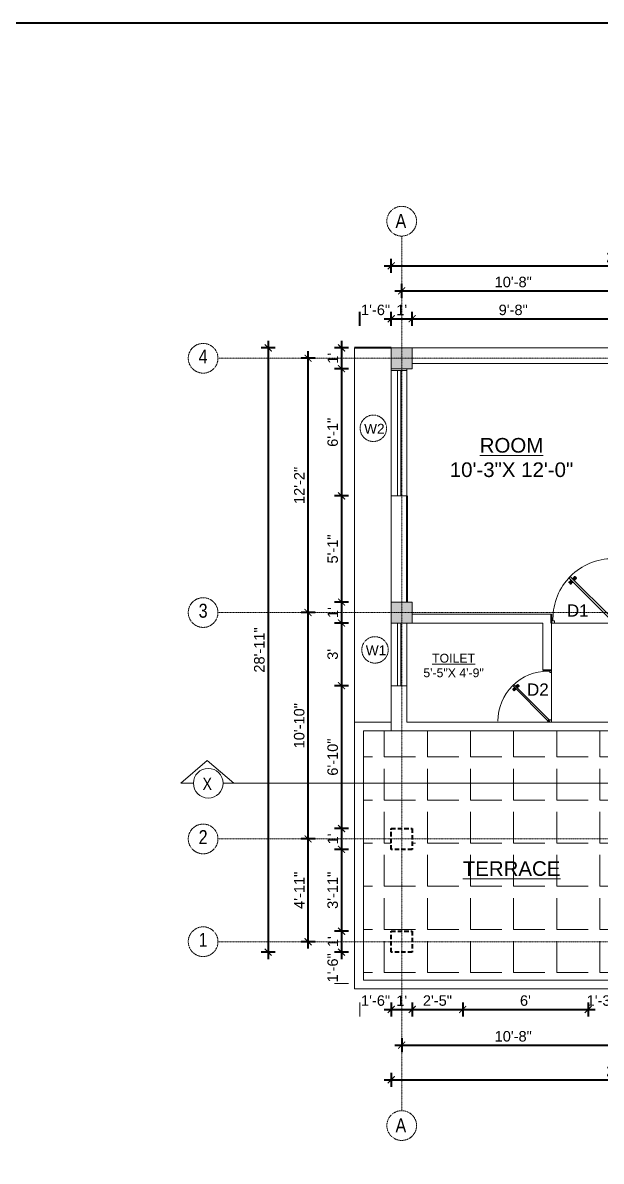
# Model space of a CAD drawing. Header units: inches. Extents: x 141029 to 166402, y -23568 to -18036.
# Drawn here: x 150941 to 151273, y -21864 to -21210 of the extents above; entities that cross this region are included whole.
import ezdxf

# ---------------------------------------------------------------- set-up
doc = ezdxf.new("R2010")
doc.units = ezdxf.units.IN
doc.header["$LTSCALE"] = 0.5
doc.header["$MEASUREMENT"] = 0
doc.header["$PDMODE"] = 66
doc.linetypes.add('CENTER', pattern=[2, 1.25, -0.25, 0.25, -0.25])
doc.linetypes.add('HIDDEN', pattern=[0.375, 0.25, -0.125])
for name, color, linetype, lineweight in [('Annotate-Lite.w', 177, 'Continuous', 9), ('Annotations-Bold.w', 177, 'Continuous', 13), ('DOOR & WIN', 1, 'Continuous', 25), ('PUERTAS', 7, 'Continuous', 9), ('TEXT', 220, 'Continuous', 9), ('wall', 1, 'Continuous', 40)]:
    doc.layers.add(name, color=color, linetype=linetype, lineweight=lineweight)
doc.styles.add('ARAIL', font='ARIALN.TTF')
doc.styles.add('DIMTEXT', font='arial.ttf', dxfattribs={"height": 6})
doc.styles.add('gaurav', font='arial.ttf')
doc.styles.get("Standard").update_dxf_attribs({"font": 'arial.ttf'})
doc.dimstyles.new('1 by 96', dxfattribs={"dimtxt": 6, "dimasz": 4, "dimexe": 4, "dimexo": 4, "dimgap": 2, "dimtad": 1, "dimdec": 0, "dimzin": 0, "dimdsep": 46, "dimlunit": 4, "dimtxsty": 'Standard', "dimblk": 'ARCHTICK', "dimcen": 0, "dimdle": 4, "dimadec": 0, "dimazin": 0, "dimtfac": 1, "dimtdec": 0, "dimtix": 1, "dimtofl": 0, "dimtmove": 1, "dimatfit": 3, "dimldrblk": 'ARCHTICK', "dimfxl": 4, "dimfxlon": 1, "dimtolj": 1, "dimtzin": 0, "dimlwd": -1, "dimlwe": -1, "dimarcsym": 0})

# ---------------------------------------------------------------- blocks, each defined once
blk = doc.blocks.new('2ft6in')
at = {"layer": 'PUERTAS', "color": 2}
for p, q in [((0.84, 2.1), (21.02, 22.28)), ((21.71, 21.6), (1.47, 1.37)), ((18.33, 21.76), (18.31, 21.77)), ((21.71, 21.6), (21.02, 22.28)), ((21.18, 18.9), (21.2, 18.89)), ((0, 2), (0, 0)), ((0.6, 2), (0, 2)), ((1.33, 0), (0, 0)), ((0.6, 1.26), (0.6, 2.04)), ((0.67, 1.26), (0.6, 1.26)), ((0.67, 1.26), (0.67, 2.01)), ((0.67, 1), (0.67, 1.26)), ((1.33, 1), (0.67, 1)), ((1.31, 1.53), (0.79, 2.06)), ((1.36, 1.58), (0.81, 2.12)), ((1.36, 1.58), (1.31, 1.53)), ((1.47, 1.37), (1.31, 1.53)), ((1.33, 0), (1.33, 1)), ((28.67, 0), (28.67, 1)), ((28.67, 1), (29.33, 1)), ((28.67, 0), (30, 0)), ((29.33, 1), (29.33, 2)), ((29.33, 2), (30, 2)), ((30, 0), (30, 2))]:
    blk.add_line(p, q, dxfattribs=at)
at = {"layer": 'PUERTAS', "color": 8}
for p, q in [((18.81, 20.78), (18.04, 21.4)), ((18.86, 20.83), (18.08, 21.46)), ((18.95, 20.92), (18.2, 21.58)), ((18.44, 21.9), (18.31, 21.77)), ((19.07, 21.03), (18.34, 21.72)), ((18.44, 21.9), (18.56, 22.02)), ((18.58, 22.01), (18.56, 22.02)), ((19.3, 21.26), (18.61, 22)), ((19.42, 21.38), (18.75, 22.14)), ((19.51, 21.48), (18.88, 22.26)), ((18.91, 20.27), (19.19, 20.69)), ((19.55, 21.53), (18.93, 22.3)), ((19.13, 20.8), (19.03, 20.9)), ((19.15, 20.82), (19.05, 20.92)), ((19.09, 20.44), (19.25, 20.76)), ((19.19, 20.87), (19.1, 20.96)), ((19.25, 20.93), (19.16, 21.02)), ((19.28, 20.63), (19.32, 20.83)), ((19.4, 21.08), (19.31, 21.17)), ((19.47, 21.15), (19.38, 21.24)), ((19.43, 20.78), (19.4, 20.9)), ((19.51, 21.19), (19.42, 21.28)), ((19.55, 20.91), (19.43, 20.94)), ((19.53, 21.21), (19.44, 21.3)), ((19.7, 21.06), (19.51, 21.01)), ((19.89, 21.24), (19.58, 21.08)), ((20.07, 21.42), (19.64, 21.15)), ((19.69, 19.49), (20.12, 19.76)), ((19.87, 19.67), (20.18, 19.83)), ((20.06, 19.85), (20.25, 19.9)), ((20.21, 20), (20.33, 19.97)), ((20.23, 19.7), (20.32, 19.61)), ((20.25, 19.72), (20.34, 19.63)), ((20.29, 19.76), (20.38, 19.67)), ((20.33, 20.13), (20.36, 20.01)), ((20.36, 19.83), (20.45, 19.74)), ((20.48, 20.28), (20.44, 20.08)), ((20.46, 19.64), (21.14, 18.91)), ((20.5, 19.98), (20.6, 19.89)), ((20.67, 20.47), (20.51, 20.15)), ((20.85, 20.64), (20.57, 20.22)), ((20.57, 20.04), (20.66, 19.95)), ((20.61, 20.09), (20.7, 19.99)), ((20.63, 20.11), (20.72, 20.01)), ((20.69, 19.87), (21.42, 19.19)), ((20.81, 19.99), (21.56, 19.33)), ((20.9, 20.08), (21.68, 19.45)), ((20.95, 20.13), (21.72, 19.51)), ((20.21, 19.38), (20.83, 18.61)), ((20.25, 19.43), (20.88, 18.65)), ((20.34, 19.53), (21, 18.77)), ((21.32, 19.01), (21.2, 18.89)), ((21.32, 19.01), (21.44, 19.14)), ((21.43, 19.15), (21.44, 19.14)), ((0, 0), (30, 0))]:
    blk.add_line(p, q, dxfattribs=at)
at = {"layer": 'PUERTAS', "color": 1}
for p, q in [((18.06, 21.44), (18.48, 21.86)), ((18.74, 20.79), (18.06, 21.34)), ((18.08, 21.51), (18.45, 21.88)), ((18.11, 21.49), (18.08, 21.51)), ((18.82, 22.25), (18.45, 21.88)), ((18.9, 22.28), (18.48, 21.86)), ((18.84, 22.23), (18.82, 22.25)), ((18.83, 20.8), (19.18, 21.15)), ((18.84, 20.21), (19.1, 20.6)), ((18.85, 20.11), (18.84, 20.12)), ((18.92, 20.89), (18.93, 20.88)), ((19.54, 21.59), (18.99, 22.27)), ((19.02, 20.88), (19.24, 21.1)), ((19.12, 20.8), (19.03, 20.89)), ((19.1, 20.7), (19.11, 20.69)), ((19.1, 20.6), (19.1, 20.6)), ((19.11, 20.79), (19.33, 21.01)), ((19.54, 21.5), (19.18, 21.15)), ((19.45, 21.31), (19.24, 21.1)), ((19.55, 21.22), (19.33, 21.01)), ((19.45, 21.41), (19.45, 21.41)), ((19.54, 21.22), (19.45, 21.31)), ((19.64, 21.23), (19.64, 21.23)), ((19.64, 19.42), (20.02, 19.67)), ((19.74, 21.24), (19.73, 21.23)), ((20.12, 21.49), (19.74, 21.24)), ((20.02, 19.67), (20.03, 19.68)), ((20.12, 19.68), (20.12, 19.68)), ((20.21, 19.69), (20.43, 19.9)), ((20.22, 21.48), (20.22, 21.49)), ((20.22, 19.41), (20.57, 19.76)), ((20.22, 19.69), (20.31, 19.6)), ((20.31, 19.6), (20.52, 19.81)), ((20.65, 20.12), (20.43, 19.9)), ((20.74, 20.03), (20.52, 19.81)), ((20.93, 20.11), (20.57, 19.76)), ((20.64, 20.11), (20.73, 20.02)), ((20.66, 20.31), (20.65, 20.31)), ((20.65, 20.21), (20.65, 20.22)), ((20.91, 20.7), (20.66, 20.31)), ((20.84, 20.02), (20.83, 20.03)), ((20.91, 20.8), (20.91, 20.79)), ((21.02, 20.12), (21.7, 19.57)), ((19.53, 19.43), (19.54, 19.42)), ((20.22, 19.32), (20.76, 18.64)), ((20.31, 19.5), (20.31, 19.5)), ((20.86, 18.63), (21.28, 19.05)), ((20.91, 18.68), (20.94, 18.66)), ((20.94, 18.66), (21.31, 19.03)), ((21.7, 19.47), (21.28, 19.05)), ((21.67, 19.4), (21.31, 19.03)), ((21.65, 19.42), (21.67, 19.4))]:
    blk.add_line(p, q, dxfattribs=at)
at = {"layer": 'PUERTAS', "color": 2}
for radius in [0.129, 0.0627]:
    blk.add_circle((0.68, 2.14), radius, dxfattribs=at)
at = {"layer": 'PUERTAS', "color": 8}
blk.add_arc((0.68, 2.14), 28.65, 359.72845, 90.03333, dxfattribs=at)
at = {"layer": 'PUERTAS', "color": 1}
for centre, start, end in [((18.78, 20.84), 231.07637, 315), ((18.89, 20.16), 135, 225), ((18.94, 22.23), 38.92363, 135), ((18.97, 20.93), 225, 315), ((19.16, 20.74), 135, 219.74275), ((19.06, 20.65), 315, 39.74275), ((19.4, 21.36), 315, 45), ((19.49, 21.55), 315, 38.92363), ((19.6, 21.18), 50.25725, 135), ((19.68, 21.28), 230.25725, 315), ((20.07, 19.63), 50.25725, 135), ((20.17, 21.44), 45, 135), ((20.16, 19.73), 230.25725, 315), ((20.7, 20.26), 135, 219.74275), ((20.6, 20.17), 315, 39.74275), ((20.78, 19.98), 45, 135), ((20.87, 20.75), 315, 45), ((20.98, 20.07), 51.07637, 135), ((19.59, 19.47), 225, 315), ((20.27, 19.36), 135, 218.92363), ((20.35, 19.55), 135, 225), ((20.82, 18.68), 218.92363, 315), ((21.65, 19.52), 315, 51.07637)]:
    blk.add_arc(centre, 0.0667, start, end, dxfattribs=at)
blk = doc.blocks.new('*U216')
at = {"color": 3}
blk.add_blockref('2ft6in', (0, 0), dxfattribs=at)
blk = doc.blocks.new('3ft')
at = {"layer": 'PUERTAS', "color": 6}
for p, q in [((1.01, 2.52), (25.23, 26.74)), ((26.05, 25.92), (25.23, 26.74)), ((26.05, 25.92), (1.77, 1.64)), ((0, 2.4), (0, 0)), ((0.72, 2.4), (0, 2.4)), ((1.6, 0), (0, 0)), ((0.72, 1.52), (0.72, 2.44)), ((0.8, 1.52), (0.72, 1.52)), ((0.8, 1.52), (0.8, 2.41)), ((0.8, 1.2), (0.8, 1.52)), ((1.6, 1.2), (0.8, 1.2)), ((1.57, 1.84), (0.94, 2.47)), ((1.63, 1.89), (0.97, 2.55)), ((1.63, 1.89), (1.57, 1.84)), ((1.77, 1.64), (1.57, 1.84)), ((1.6, 0), (1.6, 1.2)), ((34.4, 0), (34.4, 1.2)), ((34.4, 1.2), (35.2, 1.2)), ((34.4, 0), (36, 0)), ((35.2, 1.2), (35.2, 2.4)), ((35.2, 2.4), (36, 2.4)), ((36, 0), (36, 2.4))]:
    blk.add_line(p, q, dxfattribs=at)
at = {"layer": 'PUERTAS', "color": 1}
for p, q in [((21.67, 25.73), (22.17, 26.23)), ((21.7, 25.82), (22.14, 26.26)), ((22.58, 26.7), (22.14, 26.26)), ((22.67, 26.73), (22.17, 26.23)), ((22.61, 26.67), (22.58, 26.7)), ((23.45, 25.91), (22.79, 26.73)), ((22.49, 24.95), (21.67, 25.61)), ((21.73, 25.79), (21.7, 25.82)), ((22.6, 24.96), (23.02, 25.38)), ((22.61, 24.25), (22.92, 24.72)), ((22.62, 24.13), (22.61, 24.14)), ((22.7, 25.07), (22.71, 25.06)), ((22.82, 25.06), (23.08, 25.32)), ((22.94, 24.95), (22.83, 25.07)), ((22.92, 24.72), (22.92, 24.72)), ((22.93, 24.94), (23.19, 25.21)), ((22.93, 24.84), (22.93, 24.83)), ((23.44, 25.81), (23.02, 25.38)), ((23.34, 25.58), (23.08, 25.32)), ((23.46, 25.47), (23.19, 25.21)), ((23.33, 25.7), (23.34, 25.69)), ((23.45, 25.46), (23.33, 25.57)), ((23.44, 23.31), (23.45, 23.3)), ((23.56, 23.3), (24.03, 23.61)), ((23.57, 25.47), (23.57, 25.47)), ((24.15, 25.79), (23.68, 25.48)), ((23.68, 25.48), (23.68, 25.48)), ((24.03, 23.61), (24.03, 23.62)), ((24.14, 23.62), (24.14, 23.62)), ((24.25, 23.62), (24.51, 23.89)), ((24.27, 25.78), (24.26, 25.79)), ((24.26, 23.29), (24.69, 23.71)), ((24.26, 23.63), (24.37, 23.52)), ((24.26, 23.18), (24.92, 22.37)), ((24.37, 23.52), (24.63, 23.77)), ((24.37, 23.4), (24.37, 23.4)), ((24.78, 24.15), (24.51, 23.89)), ((24.89, 24.03), (24.63, 23.77)), ((25.11, 24.14), (24.69, 23.71)), ((24.77, 24.14), (24.88, 24.03)), ((24.79, 24.38), (24.78, 24.37)), ((24.78, 24.26), (24.78, 24.26)), ((25.1, 24.84), (24.79, 24.38)), ((25, 24.03), (25, 24.03)), ((25.04, 22.36), (25.54, 22.86)), ((25.09, 24.96), (25.1, 24.95)), ((25.1, 22.42), (25.13, 22.39)), ((25.13, 22.39), (25.57, 22.83)), ((25.22, 24.14), (26.03, 23.48)), ((26.04, 23.37), (25.54, 22.86)), ((26.01, 23.27), (25.57, 22.83)), ((25.98, 23.3), (26.01, 23.27))]:
    blk.add_line(p, q, dxfattribs=at)
at = {"layer": 'PUERTAS', "color": 8}
for p, q in [((22.13, 26.28), (21.98, 26.13)), ((22.13, 26.28), (22.27, 26.42)), ((22.29, 26.41), (22.27, 26.42)), ((23.16, 25.52), (22.34, 26.39)), ((23.3, 25.66), (22.5, 26.56)), ((23.41, 25.77), (22.65, 26.71)), ((23.46, 25.83), (22.72, 26.75)), ((22.57, 24.94), (21.65, 25.68)), ((22.63, 24.99), (21.69, 25.75)), ((22.74, 25.1), (21.84, 25.9)), ((22.88, 25.24), (22.01, 26.06)), ((22.69, 24.32), (23.02, 24.83)), ((22.95, 24.96), (22.84, 25.07)), ((22.98, 24.99), (22.86, 25.1)), ((23.03, 25.04), (22.91, 25.15)), ((22.91, 24.53), (23.1, 24.91)), ((23.11, 25.12), (22.99, 25.23)), ((23.13, 24.76), (23.18, 24.99)), ((23.28, 25.3), (23.17, 25.41)), ((23.36, 25.37), (23.25, 25.49)), ((23.31, 24.94), (23.28, 25.08)), ((23.41, 25.43), (23.3, 25.54)), ((23.46, 25.09), (23.32, 25.13)), ((23.44, 25.45), (23.33, 25.56)), ((23.64, 25.27), (23.41, 25.22)), ((23.87, 25.49), (23.49, 25.3)), ((24.08, 25.71), (23.57, 25.38)), ((23.63, 23.38), (24.14, 23.72)), ((23.84, 23.6), (24.22, 23.79)), ((24.07, 23.82), (24.3, 23.88)), ((24.25, 24), (24.39, 23.97)), ((24.25, 23.26), (24.99, 22.34)), ((24.27, 23.64), (24.38, 23.53)), ((24.3, 23.67), (24.41, 23.56)), ((24.3, 23.32), (25.06, 22.38)), ((24.35, 23.72), (24.46, 23.61)), ((24.4, 24.15), (24.43, 24.01)), ((24.41, 23.43), (25.2, 22.53)), ((24.43, 23.8), (24.54, 23.69)), ((24.58, 24.33), (24.52, 24.1)), ((24.55, 23.57), (25.37, 22.7)), ((24.6, 23.97), (24.72, 23.86)), ((24.8, 24.56), (24.61, 24.18)), ((25.02, 24.77), (24.68, 24.26)), ((24.68, 24.05), (24.79, 23.94)), ((24.73, 24.1), (24.85, 23.99)), ((24.76, 24.13), (24.87, 24.02)), ((24.83, 23.85), (25.7, 23.03)), ((24.97, 23.99), (25.87, 23.2)), ((25.08, 24.1), (26.02, 23.34)), ((25.14, 24.15), (26.06, 23.41)), ((25.58, 22.82), (25.43, 22.67)), ((25.58, 22.82), (25.73, 22.97)), ((25.72, 22.98), (25.73, 22.97)), ((0, 0), (36, 0))]:
    blk.add_line(p, q, dxfattribs=at)
at = {"layer": 'PUERTAS', "color": 2}
for p, q in [((21.99, 26.11), (21.98, 26.13)), ((25.42, 22.68), (25.43, 22.67))]:
    blk.add_line(p, q, dxfattribs=at)
at = {"layer": 'PUERTAS', "color": 6}
for radius in [0.155, 0.0752]:
    blk.add_circle((0.82, 2.56), radius, dxfattribs=at)
blk.add_arc((0.82, 2.56), 34.38, 359.72845, 90.03333, dxfattribs=at)
at = {"layer": 'PUERTAS', "color": 1}
for centre, start, end in [((22.73, 26.68), 38.92363, 135), ((22.54, 25.01), 231.07637, 315), ((22.67, 24.2), 135, 225), ((22.77, 25.12), 225, 315), ((22.99, 24.89), 135, 219.74275), ((22.87, 24.78), 315, 39.74275), ((23.28, 25.63), 315, 45), ((23.39, 25.86), 315, 38.92363), ((23.51, 23.36), 225, 315), ((23.51, 25.41), 50.25725, 135), ((23.62, 25.53), 230.25725, 315), ((24.09, 23.56), 50.25725, 135), ((24.2, 23.68), 230.25725, 315), ((24.2, 25.73), 45, 135), ((24.32, 23.23), 135, 218.92363), ((24.42, 23.46), 135, 225), ((24.84, 24.31), 135, 219.74275), ((24.72, 24.21), 315, 39.74275), ((24.94, 23.98), 45, 135), ((24.98, 22.42), 218.92363, 315), ((25.04, 24.89), 315, 45), ((25.17, 24.08), 51.07637, 135), ((25.98, 23.42), 315, 51.07637)]:
    blk.add_arc(centre, 0.08, start, end, dxfattribs=at)
blk = doc.blocks.new('*U213')
at = {"color": 3, "xscale": -1}
blk.add_blockref('3ft', (42, 0), dxfattribs=at)
blk = doc.blocks.new('_ArchTick')
at = {"color": 0, "linetype": 'ByBlock', "const_width": 0.15}
blk.add_lwpolyline([(-0.5, -0.5), (0.5, 0.5)], dxfattribs=at)
blk = doc.blocks.new('*D317')
at = {"layer": 'Defpoints', "color": 0, "transparency": 16777216}
for p in [(151164.29, -21379.85), (151152.29, -21396.55), (151164.29, -21396.55)]:
    blk.add_point(p, dxfattribs=at)
at = {"layer": 'wall', "color": 0, "transparency": 16777216}
for p, q in [((151152.29, -21383.85), (151152.29, -21375.85)), ((151164.29, -21383.85), (151164.29, -21375.85)), ((151148.29, -21379.85), (151168.29, -21379.85))]:
    blk.add_line(p, q, dxfattribs=at)
at = {"layer": 'wall', "color": 0, "transparency": 16777216, "xscale": 4, "yscale": 4, "zscale": 4, "rotation": 180}
blk.add_blockref('_ArchTick', (151152.29, -21379.85), dxfattribs=at)
at = {"layer": 'wall', "color": 0, "transparency": 16777216, "xscale": 4, "yscale": 4, "zscale": 4}
blk.add_blockref('_ArchTick', (151164.29, -21379.85), dxfattribs=at)
at = {"layer": 'wall', "color": 0, "transparency": 16777216, "insert": (151158.29, -21374.84), "char_height": 6, "attachment_point": 5}
blk.add_mtext("\\A1;1'", dxfattribs=at)
blk = doc.blocks.new('*D318')
at = {"layer": 'Defpoints', "color": 0, "transparency": 16777216}
for p in [(151280.29, -21379.85), (151164.29, -21396.55), (151280.29, -21396.55)]:
    blk.add_point(p, dxfattribs=at)
at = {"layer": 'wall', "color": 0, "transparency": 16777216}
for p, q in [((151164.29, -21383.85), (151164.29, -21375.85)), ((151280.29, -21383.85), (151280.29, -21375.85)), ((151160.29, -21379.85), (151284.29, -21379.85))]:
    blk.add_line(p, q, dxfattribs=at)
at = {"layer": 'wall', "color": 0, "transparency": 16777216, "xscale": 4, "yscale": 4, "zscale": 4, "rotation": 180}
blk.add_blockref('_ArchTick', (151164.29, -21379.85), dxfattribs=at)
at = {"layer": 'wall', "color": 0, "transparency": 16777216, "xscale": 4, "yscale": 4, "zscale": 4}
blk.add_blockref('_ArchTick', (151280.29, -21379.85), dxfattribs=at)
at = {"layer": 'wall', "color": 0, "transparency": 16777216, "insert": (151222.29, -21374.79), "char_height": 6, "attachment_point": 5}
blk.add_mtext('\\A1;9\'-8"', dxfattribs=at)
blk = doc.blocks.new('*D322')
at = {"layer": 'Defpoints', "color": 0, "transparency": 16777216}
for p in [(151286.29, -21363.83), (151158.29, -21396.55), (151286.29, -21396.55)]:
    blk.add_point(p, dxfattribs=at)
at = {"layer": 'wall', "color": 0, "transparency": 16777216}
for p, q in [((151154.29, -21363.83), (151290.29, -21363.83)), ((151158.29, -21367.83), (151158.29, -21359.83)), ((151286.29, -21367.83), (151286.29, -21359.83))]:
    blk.add_line(p, q, dxfattribs=at)
at = {"layer": 'wall', "color": 0, "transparency": 16777216, "xscale": 4, "yscale": 4, "zscale": 4, "rotation": 180}
blk.add_blockref('_ArchTick', (151158.29, -21363.83), dxfattribs=at)
at = {"layer": 'wall', "color": 0, "transparency": 16777216, "xscale": 4, "yscale": 4, "zscale": 4}
blk.add_blockref('_ArchTick', (151286.29, -21363.83), dxfattribs=at)
at = {"layer": 'wall', "color": 0, "transparency": 16777216, "insert": (151222.29, -21358.77), "char_height": 6, "attachment_point": 5}
blk.add_mtext('\\A1;10\'-8"', dxfattribs=at)
blk = doc.blocks.new('*D324')
at = {"layer": 'Defpoints', "color": 0, "transparency": 16777216}
for p in [(151420.29, -21349.45), (151152.29, -21396.55), (151420.29, -21396.55)]:
    blk.add_point(p, dxfattribs=at)
at = {"layer": 'wall', "color": 0, "transparency": 16777216}
for p, q in [((151148.29, -21349.45), (151424.29, -21349.45)), ((151152.29, -21353.45), (151152.29, -21345.45)), ((151420.29, -21353.45), (151420.29, -21345.45))]:
    blk.add_line(p, q, dxfattribs=at)
at = {"layer": 'wall', "color": 0, "transparency": 16777216, "xscale": 4, "yscale": 4, "zscale": 4, "rotation": 180}
blk.add_blockref('_ArchTick', (151152.29, -21349.45), dxfattribs=at)
at = {"layer": 'wall', "color": 0, "transparency": 16777216, "xscale": 4, "yscale": 4, "zscale": 4}
blk.add_blockref('_ArchTick', (151420.29, -21349.45), dxfattribs=at)
at = {"layer": 'wall', "color": 0, "transparency": 16777216, "insert": (151286.29, -21344.43), "char_height": 6, "attachment_point": 5}
blk.add_mtext('\\A1;22\'-4"', dxfattribs=at)
blk = doc.blocks.new('*D325')
at = {"layer": 'Defpoints', "color": 0, "transparency": 16777216}
for p in [(151152.29, -21396.55), (151123.76, -21408.55), (151152.29, -21408.55)]:
    blk.add_point(p, dxfattribs=at)
at = {"layer": 'wall', "color": 0, "transparency": 16777216}
for p, q in [((151127.76, -21396.55), (151119.76, -21396.55)), ((151123.76, -21392.55), (151123.76, -21412.55)), ((151127.76, -21408.55), (151119.76, -21408.55))]:
    blk.add_line(p, q, dxfattribs=at)
at = {"layer": 'wall', "color": 0, "transparency": 16777216, "xscale": 4, "yscale": 4, "zscale": 4}
for p, rotation in [((151123.76, -21396.55), 90), ((151123.76, -21408.55), 270)]:
    blk.add_blockref('_ArchTick', p, dxfattribs=dict(at, rotation=rotation))
at = {"layer": 'wall', "color": 0, "transparency": 16777216, "insert": (151118.75, -21402.55), "char_height": 6, "attachment_point": 5, "rotation": 90}
blk.add_mtext("\\A1;1'", dxfattribs=at)
blk = doc.blocks.new('*D326')
at = {"layer": 'Defpoints', "color": 0, "transparency": 16777216}
for p in [(151152.29, -21408.55), (151123.76, -21481.55), (151152.29, -21481.55)]:
    blk.add_point(p, dxfattribs=at)
at = {"layer": 'wall', "color": 0, "transparency": 16777216}
for p, q in [((151127.76, -21408.55), (151119.76, -21408.55)), ((151123.76, -21404.55), (151123.76, -21485.55)), ((151127.76, -21481.55), (151119.76, -21481.55))]:
    blk.add_line(p, q, dxfattribs=at)
at = {"layer": 'wall', "color": 0, "transparency": 16777216, "xscale": 4, "yscale": 4, "zscale": 4}
for p, rotation in [((151123.76, -21408.55), 90), ((151123.76, -21481.55), 270)]:
    blk.add_blockref('_ArchTick', p, dxfattribs=dict(at, rotation=rotation))
at = {"layer": 'wall', "color": 0, "transparency": 16777216, "insert": (151118.7, -21445.05), "char_height": 6, "attachment_point": 5, "rotation": 90}
blk.add_mtext('\\A1;6\'-1"', dxfattribs=at)
blk = doc.blocks.new('*D327')
at = {"layer": 'Defpoints', "color": 0, "transparency": 16777216}
for p in [(151152.29, -21481.55), (151123.76, -21542.55), (151152.29, -21542.55)]:
    blk.add_point(p, dxfattribs=at)
at = {"layer": 'wall', "color": 0, "transparency": 16777216}
for p, q in [((151127.76, -21481.55), (151119.76, -21481.55)), ((151123.76, -21477.55), (151123.76, -21546.55)), ((151127.76, -21542.55), (151119.76, -21542.55))]:
    blk.add_line(p, q, dxfattribs=at)
at = {"layer": 'wall', "color": 0, "transparency": 16777216, "xscale": 4, "yscale": 4, "zscale": 4}
for p, rotation in [((151123.76, -21481.55), 90), ((151123.76, -21542.55), 270)]:
    blk.add_blockref('_ArchTick', p, dxfattribs=dict(at, rotation=rotation))
at = {"layer": 'wall', "color": 0, "transparency": 16777216, "insert": (151118.7, -21512.05), "char_height": 6, "attachment_point": 5, "rotation": 90}
blk.add_mtext('\\A1;5\'-1"', dxfattribs=at)
blk = doc.blocks.new('*D328')
at = {"layer": 'Defpoints', "color": 0, "transparency": 16777216}
for p in [(151152.29, -21542.55), (151123.76, -21554.55), (151152.29, -21554.55)]:
    blk.add_point(p, dxfattribs=at)
at = {"layer": 'wall', "color": 0, "transparency": 16777216}
for p, q in [((151123.76, -21538.55), (151123.76, -21558.55)), ((151127.76, -21542.55), (151119.76, -21542.55)), ((151127.76, -21554.55), (151119.76, -21554.55))]:
    blk.add_line(p, q, dxfattribs=at)
at = {"layer": 'wall', "color": 0, "transparency": 16777216, "xscale": 4, "yscale": 4, "zscale": 4}
for p, rotation in [((151123.76, -21542.55), 90), ((151123.76, -21554.55), 270)]:
    blk.add_blockref('_ArchTick', p, dxfattribs=dict(at, rotation=rotation))
at = {"layer": 'wall', "color": 0, "transparency": 16777216, "insert": (151118.75, -21548.55), "char_height": 6, "attachment_point": 5, "rotation": 90}
blk.add_mtext("\\A1;1'", dxfattribs=at)
blk = doc.blocks.new('*D329')
at = {"layer": 'Defpoints', "color": 0, "transparency": 16777216}
for p in [(151152.29, -21554.55), (151123.76, -21590.55), (151152.29, -21590.55)]:
    blk.add_point(p, dxfattribs=at)
at = {"layer": 'wall', "color": 0, "transparency": 16777216}
for p, q in [((151123.76, -21550.55), (151123.76, -21594.55)), ((151127.76, -21554.55), (151119.76, -21554.55)), ((151127.76, -21590.55), (151119.76, -21590.55))]:
    blk.add_line(p, q, dxfattribs=at)
at = {"layer": 'wall', "color": 0, "transparency": 16777216, "xscale": 4, "yscale": 4, "zscale": 4}
for p, rotation in [((151123.76, -21554.55), 90), ((151123.76, -21590.55), 270)]:
    blk.add_blockref('_ArchTick', p, dxfattribs=dict(at, rotation=rotation))
at = {"layer": 'wall', "color": 0, "transparency": 16777216, "insert": (151118.7, -21572.55), "char_height": 6, "attachment_point": 5, "rotation": 90}
blk.add_mtext("\\A1;3'", dxfattribs=at)
blk = doc.blocks.new('*D330')
at = {"layer": 'Defpoints', "color": 0, "transparency": 16777216}
for p in [(151152.29, -21590.55), (151123.76, -21672.55), (151152.29, -21672.55)]:
    blk.add_point(p, dxfattribs=at)
at = {"layer": 'wall', "color": 0, "transparency": 16777216}
for p, q in [((151127.76, -21590.55), (151119.76, -21590.55)), ((151123.76, -21586.55), (151123.76, -21676.55)), ((151127.76, -21672.55), (151119.76, -21672.55))]:
    blk.add_line(p, q, dxfattribs=at)
at = {"layer": 'wall', "color": 0, "transparency": 16777216, "xscale": 4, "yscale": 4, "zscale": 4}
for p, rotation in [((151123.76, -21590.55), 90), ((151123.76, -21672.55), 270)]:
    blk.add_blockref('_ArchTick', p, dxfattribs=dict(at, rotation=rotation))
at = {"layer": 'wall', "color": 0, "transparency": 16777216, "insert": (151118.7, -21631.55), "char_height": 6, "attachment_point": 5, "rotation": 90}
blk.add_mtext('\\A1;6\'-10"', dxfattribs=at)
blk = doc.blocks.new('*D331')
at = {"layer": 'Defpoints', "color": 0, "transparency": 16777216}
for p in [(151152.29, -21672.55), (151123.76, -21684.55), (151152.29, -21684.55)]:
    blk.add_point(p, dxfattribs=at)
at = {"layer": 'wall', "color": 0, "transparency": 16777216}
for p, q in [((151123.76, -21668.55), (151123.76, -21688.55)), ((151127.76, -21672.55), (151119.76, -21672.55)), ((151127.76, -21684.55), (151119.76, -21684.55))]:
    blk.add_line(p, q, dxfattribs=at)
at = {"layer": 'wall', "color": 0, "transparency": 16777216, "xscale": 4, "yscale": 4, "zscale": 4}
for p, rotation in [((151123.76, -21672.55), 90), ((151123.76, -21684.55), 270)]:
    blk.add_blockref('_ArchTick', p, dxfattribs=dict(at, rotation=rotation))
at = {"layer": 'wall', "color": 0, "transparency": 16777216, "insert": (151118.75, -21678.55), "char_height": 6, "attachment_point": 5, "rotation": 90}
blk.add_mtext("\\A1;1'", dxfattribs=at)
blk = doc.blocks.new('*D332')
at = {"layer": 'Defpoints', "color": 0, "transparency": 16777216}
for p in [(151152.29, -21684.55), (151123.76, -21731.55), (151152.29, -21731.55)]:
    blk.add_point(p, dxfattribs=at)
at = {"layer": 'wall', "color": 0, "transparency": 16777216}
for p, q in [((151123.76, -21680.55), (151123.76, -21735.55)), ((151127.76, -21684.55), (151119.76, -21684.55)), ((151127.76, -21731.55), (151119.76, -21731.55))]:
    blk.add_line(p, q, dxfattribs=at)
at = {"layer": 'wall', "color": 0, "transparency": 16777216, "xscale": 4, "yscale": 4, "zscale": 4}
for p, rotation in [((151123.76, -21684.55), 90), ((151123.76, -21731.55), 270)]:
    blk.add_blockref('_ArchTick', p, dxfattribs=dict(at, rotation=rotation))
at = {"layer": 'wall', "color": 0, "transparency": 16777216, "insert": (151118.7, -21708.05), "char_height": 6, "attachment_point": 5, "rotation": 90}
blk.add_mtext('\\A1;3\'-11"', dxfattribs=at)
blk = doc.blocks.new('*D333')
at = {"layer": 'Defpoints', "color": 0, "transparency": 16777216}
for p in [(151152.29, -21731.55), (151123.76, -21743.55), (151152.29, -21743.55)]:
    blk.add_point(p, dxfattribs=at)
at = {"layer": 'wall', "color": 0, "transparency": 16777216}
for p, q in [((151123.76, -21727.55), (151123.76, -21747.55)), ((151127.76, -21731.55), (151119.76, -21731.55)), ((151127.76, -21743.55), (151119.76, -21743.55))]:
    blk.add_line(p, q, dxfattribs=at)
at = {"layer": 'wall', "color": 0, "transparency": 16777216, "xscale": 4, "yscale": 4, "zscale": 4}
for p, rotation in [((151123.76, -21731.55), 90), ((151123.76, -21743.55), 270)]:
    blk.add_blockref('_ArchTick', p, dxfattribs=dict(at, rotation=rotation))
at = {"layer": 'wall', "color": 0, "transparency": 16777216, "insert": (151118.75, -21737.55), "char_height": 6, "attachment_point": 5, "rotation": 90}
blk.add_mtext("\\A1;1'", dxfattribs=at)
blk = doc.blocks.new('*D334')
at = {"layer": 'Defpoints', "color": 0, "transparency": 16777216}
for p in [(151104.55, -21678.55), (151152.29, -21678.55), (151152.29, -21737.55)]:
    blk.add_point(p, dxfattribs=at)
at = {"layer": 'wall', "color": 0, "transparency": 16777216}
for p, q in [((151104.55, -21741.55), (151104.55, -21674.55)), ((151108.55, -21678.55), (151100.55, -21678.55)), ((151108.55, -21737.55), (151100.55, -21737.55))]:
    blk.add_line(p, q, dxfattribs=at)
at = {"layer": 'wall', "color": 0, "transparency": 16777216, "xscale": 4, "yscale": 4, "zscale": 4}
for p, rotation in [((151104.55, -21678.55), 90), ((151104.55, -21737.55), 270)]:
    blk.add_blockref('_ArchTick', p, dxfattribs=dict(at, rotation=rotation))
at = {"layer": 'wall', "color": 0, "transparency": 16777216, "insert": (151099.54, -21708.05), "char_height": 6, "attachment_point": 5, "rotation": 90}
blk.add_mtext('\\A1;4\'-11"', dxfattribs=at)
blk = doc.blocks.new('*D335')
at = {"layer": 'Defpoints', "color": 0, "transparency": 16777216}
for p in [(151104.55, -21548.55), (151152.29, -21548.55), (151152.29, -21678.55)]:
    blk.add_point(p, dxfattribs=at)
at = {"layer": 'wall', "color": 0, "transparency": 16777216}
for p, q in [((151104.55, -21682.55), (151104.55, -21544.55)), ((151108.55, -21548.55), (151100.55, -21548.55)), ((151108.55, -21678.55), (151100.55, -21678.55))]:
    blk.add_line(p, q, dxfattribs=at)
at = {"layer": 'wall', "color": 0, "transparency": 16777216, "xscale": 4, "yscale": 4, "zscale": 4}
for p, rotation in [((151104.55, -21548.55), 90), ((151104.55, -21678.55), 270)]:
    blk.add_blockref('_ArchTick', p, dxfattribs=dict(at, rotation=rotation))
at = {"layer": 'wall', "color": 0, "transparency": 16777216, "insert": (151099.49, -21613.55), "char_height": 6, "attachment_point": 5, "rotation": 90}
blk.add_mtext('\\A1;10\'-10"', dxfattribs=at)
blk = doc.blocks.new('*D336')
at = {"layer": 'Defpoints', "color": 0, "transparency": 16777216}
for p in [(151104.55, -21402.55), (151152.29, -21402.55), (151152.29, -21548.55)]:
    blk.add_point(p, dxfattribs=at)
at = {"layer": 'wall', "color": 0, "transparency": 16777216}
for p, q in [((151108.55, -21402.55), (151100.55, -21402.55)), ((151104.55, -21552.55), (151104.55, -21398.55)), ((151108.55, -21548.55), (151100.55, -21548.55))]:
    blk.add_line(p, q, dxfattribs=at)
at = {"layer": 'wall', "color": 0, "transparency": 16777216, "xscale": 4, "yscale": 4, "zscale": 4}
for p, rotation in [((151104.55, -21402.55), 90), ((151104.55, -21548.55), 270)]:
    blk.add_blockref('_ArchTick', p, dxfattribs=dict(at, rotation=rotation))
at = {"layer": 'wall', "color": 0, "transparency": 16777216, "insert": (151099.54, -21475.55), "char_height": 6, "attachment_point": 5, "rotation": 90}
blk.add_mtext('\\A1;12\'-2"', dxfattribs=at)
blk = doc.blocks.new('*D337')
at = {"layer": 'Defpoints', "color": 0, "transparency": 16777216}
for p in [(151152.29, -21396.55), (151081.67, -21743.55), (151152.29, -21743.55)]:
    blk.add_point(p, dxfattribs=at)
at = {"layer": 'wall', "color": 0, "transparency": 16777216}
for p, q in [((151085.67, -21396.55), (151077.67, -21396.55)), ((151081.67, -21392.55), (151081.67, -21747.55)), ((151085.67, -21743.55), (151077.67, -21743.55))]:
    blk.add_line(p, q, dxfattribs=at)
at = {"layer": 'wall', "color": 0, "transparency": 16777216, "xscale": 4, "yscale": 4, "zscale": 4}
for p, rotation in [((151081.67, -21396.55), 90), ((151081.67, -21743.55), 270)]:
    blk.add_blockref('_ArchTick', p, dxfattribs=dict(at, rotation=rotation))
at = {"layer": 'wall', "color": 0, "transparency": 16777216, "insert": (151076.61, -21570.05), "char_height": 6, "attachment_point": 5, "rotation": 90}
blk.add_mtext('\\A1;28\'-11"', dxfattribs=at)
blk = doc.blocks.new('*D349')
at = {"layer": 'Defpoints', "color": 0, "transparency": 16777216}
for p in [(151152.29, -21743.55), (151164.29, -21743.55), (151164.29, -21776.46)]:
    blk.add_point(p, dxfattribs=at)
at = {"layer": 'wall', "color": 0, "transparency": 16777216}
for p, q in [((151152.29, -21772.46), (151152.29, -21780.46)), ((151164.29, -21772.46), (151164.29, -21780.46)), ((151148.29, -21776.46), (151168.29, -21776.46))]:
    blk.add_line(p, q, dxfattribs=at)
at = {"layer": 'wall', "color": 0, "transparency": 16777216, "xscale": 4, "yscale": 4, "zscale": 4, "rotation": 180}
blk.add_blockref('_ArchTick', (151152.29, -21776.46), dxfattribs=at)
at = {"layer": 'wall', "color": 0, "transparency": 16777216, "xscale": 4, "yscale": 4, "zscale": 4}
blk.add_blockref('_ArchTick', (151164.29, -21776.46), dxfattribs=at)
at = {"layer": 'wall', "color": 0, "transparency": 16777216, "insert": (151158.29, -21771.45), "char_height": 6, "attachment_point": 5}
blk.add_mtext("\\A1;1'", dxfattribs=at)
blk = doc.blocks.new('*D350')
at = {"layer": 'Defpoints', "color": 0, "transparency": 16777216}
for p in [(151164.29, -21743.55), (151193.29, -21743.55), (151193.29, -21776.46)]:
    blk.add_point(p, dxfattribs=at)
at = {"layer": 'wall', "color": 0, "transparency": 16777216}
for p, q in [((151164.29, -21772.46), (151164.29, -21780.46)), ((151193.29, -21772.46), (151193.29, -21780.46)), ((151160.29, -21776.46), (151197.29, -21776.46))]:
    blk.add_line(p, q, dxfattribs=at)
at = {"layer": 'wall', "color": 0, "transparency": 16777216, "xscale": 4, "yscale": 4, "zscale": 4, "rotation": 180}
blk.add_blockref('_ArchTick', (151164.29, -21776.46), dxfattribs=at)
at = {"layer": 'wall', "color": 0, "transparency": 16777216, "xscale": 4, "yscale": 4, "zscale": 4}
blk.add_blockref('_ArchTick', (151193.29, -21776.46), dxfattribs=at)
at = {"layer": 'wall', "color": 0, "transparency": 16777216, "insert": (151178.79, -21771.4), "char_height": 6, "attachment_point": 5}
blk.add_mtext('\\A1;2\'-5"', dxfattribs=at)
blk = doc.blocks.new('*D351')
at = {"layer": 'Defpoints', "color": 0, "transparency": 16777216}
for p in [(151193.29, -21743.55), (151265.29, -21743.55), (151265.29, -21776.46)]:
    blk.add_point(p, dxfattribs=at)
at = {"layer": 'wall', "color": 0, "transparency": 16777216}
for p, q in [((151193.29, -21772.46), (151193.29, -21780.46)), ((151265.29, -21772.46), (151265.29, -21780.46)), ((151189.29, -21776.46), (151269.29, -21776.46))]:
    blk.add_line(p, q, dxfattribs=at)
at = {"layer": 'wall', "color": 0, "transparency": 16777216, "xscale": 4, "yscale": 4, "zscale": 4, "rotation": 180}
blk.add_blockref('_ArchTick', (151193.29, -21776.46), dxfattribs=at)
at = {"layer": 'wall', "color": 0, "transparency": 16777216, "xscale": 4, "yscale": 4, "zscale": 4}
blk.add_blockref('_ArchTick', (151265.29, -21776.46), dxfattribs=at)
at = {"layer": 'wall', "color": 0, "transparency": 16777216, "insert": (151229.29, -21771.4), "char_height": 6, "attachment_point": 5}
blk.add_mtext("\\A1;6'", dxfattribs=at)
blk = doc.blocks.new('*D352')
at = {"layer": 'Defpoints', "color": 0, "transparency": 16777216}
for p in [(151265.29, -21743.55), (151280.29, -21743.55), (151280.29, -21776.46)]:
    blk.add_point(p, dxfattribs=at)
at = {"layer": 'wall', "color": 0, "transparency": 16777216}
for p, q in [((151265.29, -21772.46), (151265.29, -21780.46)), ((151280.29, -21772.46), (151280.29, -21780.46))]:
    blk.add_line(p, q, dxfattribs=at)
at = {"layer": 'wall', "color": 0, "transparency": 16777216, "insert": (151272.79, -21771.39), "char_height": 6, "attachment_point": 5}
blk.add_mtext('\\A1;1\'-3"', dxfattribs=at)
blk = doc.blocks.new('*D355')
at = {"layer": 'Defpoints', "color": 0, "transparency": 16777216}
for p in [(151158.29, -21743.55), (151286.29, -21743.55), (151286.29, -21796.98)]:
    blk.add_point(p, dxfattribs=at)
at = {"layer": 'wall', "color": 0, "transparency": 16777216}
for p, q in [((151158.29, -21792.98), (151158.29, -21800.98)), ((151286.29, -21792.98), (151286.29, -21800.98)), ((151154.29, -21796.98), (151290.29, -21796.98))]:
    blk.add_line(p, q, dxfattribs=at)
at = {"layer": 'wall', "color": 0, "transparency": 16777216, "xscale": 4, "yscale": 4, "zscale": 4, "rotation": 180}
blk.add_blockref('_ArchTick', (151158.29, -21796.98), dxfattribs=at)
at = {"layer": 'wall', "color": 0, "transparency": 16777216, "xscale": 4, "yscale": 4, "zscale": 4}
blk.add_blockref('_ArchTick', (151286.29, -21796.98), dxfattribs=at)
at = {"layer": 'wall', "color": 0, "transparency": 16777216, "insert": (151222.29, -21791.91), "char_height": 6, "attachment_point": 5}
blk.add_mtext('\\A1;10\'-8"', dxfattribs=at)
blk = doc.blocks.new('*D357')
at = {"layer": 'Defpoints', "color": 0, "transparency": 16777216}
for p in [(151420.29, -21684.55), (151152.29, -21743.55), (151420.29, -21816.81)]:
    blk.add_point(p, dxfattribs=at)
at = {"layer": 'wall', "color": 0, "transparency": 16777216}
for p, q in [((151152.29, -21812.81), (151152.29, -21820.81)), ((151420.29, -21812.81), (151420.29, -21820.81)), ((151148.29, -21816.81), (151424.29, -21816.81))]:
    blk.add_line(p, q, dxfattribs=at)
at = {"layer": 'wall', "color": 0, "transparency": 16777216, "xscale": 4, "yscale": 4, "zscale": 4, "rotation": 180}
blk.add_blockref('_ArchTick', (151152.29, -21816.81), dxfattribs=at)
at = {"layer": 'wall', "color": 0, "transparency": 16777216, "xscale": 4, "yscale": 4, "zscale": 4}
blk.add_blockref('_ArchTick', (151420.29, -21816.81), dxfattribs=at)
at = {"layer": 'wall', "color": 0, "transparency": 16777216, "insert": (151286.29, -21811.79), "char_height": 6, "attachment_point": 5}
blk.add_mtext('\\A1;22\'-4"', dxfattribs=at)
blk = doc.blocks.new('*D358')
at = {"layer": 'Defpoints', "color": 0, "transparency": 16777216}
for p in [(151134.29, -21379.85), (151134.29, -21396.55), (151152.29, -21396.55)]:
    blk.add_point(p, dxfattribs=at)
at = {"layer": 'wall', "color": 0, "transparency": 16777216}
for p, q in [((151134.29, -21383.85), (151134.29, -21375.85)), ((151152.29, -21383.85), (151152.29, -21375.85))]:
    blk.add_line(p, q, dxfattribs=at)
at = {"layer": 'wall', "color": 0, "transparency": 16777216, "insert": (151143.29, -21374.79), "char_height": 6, "attachment_point": 5}
blk.add_mtext('\\A1;1\'-6"', dxfattribs=at)
blk = doc.blocks.new('*D360')
at = {"layer": 'Annotate-Lite.w', "color": 0, "transparency": 16777216}
for p, q in [((151134.29, -21772.46), (151134.29, -21780.46)), ((151152.29, -21772.46), (151152.29, -21780.46))]:
    blk.add_line(p, q, dxfattribs=at)
at = {"layer": 'Defpoints', "color": 0, "transparency": 16777216}
for p in [(151152.29, -21743.55), (151134.29, -21761.55), (151134.29, -21776.46)]:
    blk.add_point(p, dxfattribs=at)
at = {"layer": 'Annotate-Lite.w', "color": 0, "transparency": 16777216, "insert": (151143.29, -21771.4), "char_height": 6, "attachment_point": 5}
blk.add_mtext('\\A1;1\'-6"', dxfattribs=at)
blk = doc.blocks.new('*D361')
at = {"layer": 'Annotate-Lite.w', "color": 0, "transparency": 16777216}
for p, q in [((151127.76, -21743.55), (151119.76, -21743.55)), ((151127.76, -21761.55), (151119.76, -21761.55))]:
    blk.add_line(p, q, dxfattribs=at)
at = {"layer": 'Defpoints', "color": 0, "transparency": 16777216}
for p in [(151152.29, -21743.55), (151123.76, -21761.55), (151134.29, -21761.55)]:
    blk.add_point(p, dxfattribs=at)
at = {"layer": 'Annotate-Lite.w', "color": 0, "transparency": 16777216, "insert": (151118.7, -21752.55), "char_height": 6, "attachment_point": 5, "rotation": 90}
blk.add_mtext('\\A1;1\'-6"', dxfattribs=at)

msp = doc.modelspace()

# ---------------------------------------------------------------- hatches: boundary and pattern name
at = {"layer": 'Annotations-Bold.w', "linetype": 'CENTER', "ltscale": 0.3}
h = msp.add_hatch(dxfattribs=at)
h.set_pattern_fill('ANGLE', color=0, scale=90, style=0)
h.set_pattern_definition([(0, (0, 0), (0, 24.75), [18, -6.75]), (90, (0, 0), (-24.75, 2e-15), [18, -6.75])])
h.paths.add_polyline_path([(151280.29, -21684.55), (151280.29, -21672.55), (151287.29, -21672.55), (151287.29, -21670.95), (151287.29, -21636.55), (151287.29, -21616.55), (151152.29, -21616.55), (151136.29, -21616.55), (151136.29, -21759.55), (151326.29, -21759.55), (151326.29, -21718.55), (151415.29, -21718.55), (151415.29, -21684.55), (151408.29, -21684.55), (151383.29, -21684.55), (151347.29, -21684.55), (151292.29, -21684.55)])
h.paths.add_polyline_path([(151280.29, -21731.55), (151292.29, -21731.55), (151292.29, -21743.55), (151280.29, -21743.55)], flags=16)
h.paths.add_polyline_path([(151164.29, -21684.55), (151164.29, -21672.55), (151152.29, -21672.55), (151152.29, -21684.55)], flags=17)
h.paths.add_polyline_path([(151164.29, -21731.55), (151164.29, -21743.55), (151152.29, -21743.55), (151152.29, -21731.55)], flags=16)
h.paths.add_polyline_path([(151191.65, -21689.26), (151251.02, -21689.26), (151251.02, -21703.69), (151191.65, -21703.69)], flags=24)
at = {"layer": 'wall'}
for points in [[(151164.29, -21396.55), (151152.29, -21396.55), (151152.29, -21408.55), (151164.29, -21408.55)], [(151164.29, -21542.55), (151152.29, -21542.55), (151152.29, -21554.55), (151164.29, -21554.55)]]:
    msp.add_hatch(color=256, dxfattribs=at).paths.add_polyline_path(points)

# ---------------------------------------------------------------- linework, layer by layer
at = {"layer": 'Annotate-Lite.w', "color": 1}
for p, q in [((151131.29, -21396.55), (151131.29, -21764.55)), ((151152.29, -21396.55), (151420.29, -21396.55)), ((151164.29, -21405.55), (151280.29, -21405.55)), ((151152.29, -21481.55), (151152.29, -21554.55)), ((151244.29, -21549.55), (151164.29, -21549.55)), ((151239.29, -21554.55), (151164.29, -21554.55)), ((151239.29, -21554.55), (151239.29, -21581.55)), ((151244.29, -21554.55), (151244.29, -21581.55)), ((151152.29, -21590.55), (151152.29, -21616.55)), ((151161.29, -21590.55), (151161.29, -21611.55)), ((151152.29, -21611.55), (151131.29, -21611.55)), ((151287.29, -21611.55), (151161.29, -21611.55)), ((151136.29, -21616.55), (151136.29, -21759.55)), ((151152.29, -21616.55), (151136.29, -21616.55)), ((151287.29, -21616.55), (151152.29, -21616.55)), ((151136.29, -21759.55), (151326.29, -21759.55)), ((151131.29, -21764.55), (151280.29, -21764.55)), ((151131.29, -21764.55), (151331.29, -21764.55))]:
    msp.add_line(p, q, dxfattribs=at)
at = {"layer": 'Annotate-Lite.w'}
for p, q in [((151152.29, -21396.55), (151152.29, -21408.55)), ((151161.29, -21408.55), (151161.29, -21409.55)), ((151244.29, -21554.55), (151244.29, -21554.55))]:
    msp.add_line(p, q, dxfattribs=at)
at = {"layer": 'Annotate-Lite.w', "color": 3}
for p, q in [((151152.29, -21408.55), (151152.29, -21481.55)), ((151152.29, -21409.55), (151161.29, -21409.55)), ((151155.79, -21481.55), (151155.79, -21409.55)), ((151157.79, -21481.55), (151157.79, -21409.55)), ((151161.29, -21409.55), (151161.29, -21481.55)), ((151152.29, -21481.55), (151161.29, -21481.55)), ((151152.29, -21554.55), (151152.29, -21590.55)), ((151155.79, -21590.55), (151155.79, -21554.55)), ((151157.79, -21590.55), (151157.79, -21554.55)), ((151161.29, -21590.55), (151161.29, -21554.55)), ((151152.29, -21590.55), (151161.29, -21590.55))]:
    msp.add_line(p, q, dxfattribs=at)
at = {"layer": 'Annotate-Lite.w'}
for points in [[(151152.29, -21396.55), (151164.29, -21396.55), (151164.29, -21408.55), (151152.29, -21408.55)], [(151152.29, -21542.55), (151164.29, -21542.55), (151164.29, -21554.55), (151152.29, -21554.55)]]:
    msp.add_lwpolyline(points, close=True, dxfattribs=at)
at = {"layer": 'Annotations-Bold.w', "color": 0, "linetype": 'CENTER', "ltscale": 0.3}
for p, q in [((151158.29, -21332.36), (151158.29, -21834.6)), ((151517.3, -21402.55), (151052.87, -21402.55)), ((151517.3, -21548.55), (151052.87, -21548.55)), ((151517.3, -21678.55), (151052.87, -21678.55)), ((151517.3, -21737.55), (151052.87, -21737.55))]:
    msp.add_line(p, q, dxfattribs=at)
for centre, radius in [((151158.29, -21323.83), 8.53), ((151044.33, -21402.55), 8.53), ((151142.02, -21442.75), 7.6), ((151044.33, -21548.55), 8.53), ((151142.97, -21570), 7.6), ((151044.33, -21678.55), 8.53), ((151044.33, -21737.55), 8.53), ((151158.29, -21843.13), 8.53)]:
    msp.add_circle(centre, radius, dxfattribs=at)
at = {"layer": 'TEXT'}
for points in [[(151038.74, -21646.56), (151031.6, -21646.56), (151046.74, -21633.48), (151061.88, -21646.56)], [(151325.11, -21646.56), (151055.81, -21646.56)]]:
    msp.add_lwpolyline(points, dxfattribs=at)
msp.add_circle((151047.27, -21646.56), 8.53, dxfattribs=at)
at = {"layer": 'wall'}
for p, q in [((151152.29, -21396.55), (151131.29, -21396.55)), ((151161.29, -21481.55), (151161.29, -21542.55)), ((151244.29, -21554.55), (151244.29, -21549.55)), ((151239.29, -21581.55), (151244.29, -21581.55))]:
    msp.add_line(p, q, dxfattribs=at)
msp.add_lwpolyline([(148612.16, -21209.88), (153617.79, -21209.88), (153617.79, -23567.63), (148612.16, -23567.63)], close=True, dxfattribs=at)
at = {"layer": 'wall', "linetype": 'HIDDEN', "ltscale": 20}
for points in [[(151152.29, -21672.55), (151164.29, -21672.55), (151164.29, -21684.55), (151152.29, -21684.55)], [(151152.29, -21731.55), (151164.29, -21731.55), (151164.29, -21743.55), (151152.29, -21743.55)]]:
    msp.add_lwpolyline(points, close=True, dxfattribs=at)

# ---------------------------------------------------------------- block references
at = {"layer": 'DOOR & WIN'}
msp.add_blockref('*U213', (151238.29, -21554.55), dxfattribs=at)
at = {"layer": 'DOOR & WIN', "rotation": 90}
msp.add_blockref('*U216', (151244.29, -21611.55), dxfattribs=at)

# ---------------------------------------------------------------- texts
at = {"layer": 'Annotations-Bold.w', "color": 0, "linetype": 'CENTER', "ltscale": 0.3, "attachment_point": 1}
for s, width, insert, char_height, style in [('A', 6.5393, (151154.76, -21319.69), 8, 'ARAIL'), ('4', 6.5393, (151041.78, -21397.5), 8, 'ARAIL'), ('W2', 8, (151136.74, -21440.19), 5.6, 'gaurav'), ('3', 6.5393, (151041.78, -21543.5), 8, 'ARAIL'), ('W1', 8, (151137.68, -21567.45), 5.6, 'gaurav'), ('2', 6.5393, (151041.78, -21673.5), 8, 'ARAIL'), ('1', 6.5393, (151041.78, -21732.5), 8, 'ARAIL'), ('A', 6.5393, (151154.76, -21839), 8, 'ARAIL')]:
    msp.add_mtext_dynamic_manual_height_columns(s, width=width, gutter_width=100, heights=[0], dxfattribs=dict(at, insert=insert, char_height=char_height, style=style))
at = {"layer": 'Annotations-Bold.w', "color": 0, "linetype": 'CENTER', "ltscale": 0.3, "attachment_point": 2, "style": 'gaurav'}
for s, insert, char_height, width in [('{\\LROOM\\P}10\'-3"X 12\'-0"', (151221.3, -21448.32), 8.4, 77.2712), ('{\\LTOILET\\P}5\'-5"X 4\'-9"', (151188.05, -21572.23), 5.04, 46.3627), ('{\\LTERRACE}', (151221.34, -21691.36), 8.4, 77.2712)]:
    msp.add_mtext(s, dxfattribs=dict(at, insert=insert, char_height=char_height, width=width))
at = {"layer": 'TEXT', "style": 'DIMTEXT'}
for s, p in [('D1', (151253.07, -21550.88)), ('D2', (151230.18, -21596.27))]:
    msp.add_text(s, height=7, dxfattribs=at).set_placement(p)
at = {"layer": 'TEXT', "insert": (151043.95, -21650.51), "char_height": 7.2, "attachment_point": 7, "style": 'ARAIL'}
msp.add_mtext_dynamic_manual_height_columns('X', width=125.4648, gutter_width=90, heights=[0], dxfattribs=at)

# ---------------------------------------------------------------- dimensions: what is measured, and where the dimension line sits
at = {"layer": 'Annotate-Lite.w', "color": 1}
dim = msp.add_linear_dim(base=(151123.76, -21761.55), p1=(151152.29, -21743.55), p2=(151134.29, -21761.55), angle=90, dimstyle='1 by 96', dxfattribs=at)
dim.commit()
dim.dimension.update_dxf_attribs({"geometry": '*D361', "text_midpoint": (151118.7, -21752.55)})
dim = msp.add_linear_dim(base=(151134.29, -21776.46), p1=(151152.29, -21743.55), p2=(151134.29, -21761.55), dimstyle='1 by 96', dxfattribs=at)
dim.commit()
dim.dimension.update_dxf_attribs({"geometry": '*D360', "text_midpoint": (151143.29, -21771.4)})
at = {"layer": 'wall'}
for base, p1, p2, picture, middle in [((151420.29, -21349.45), (151152.29, -21396.55), (151420.29, -21396.55), '*D324', (151286.29, -21344.43)), ((151286.29, -21363.83), (151158.29, -21396.55), (151286.29, -21396.55), '*D322', (151222.29, -21358.77)), ((151134.29, -21379.85), (151152.29, -21396.55), (151134.29, -21396.55), '*D358', (151143.29, -21374.79)), ((151164.29, -21379.85), (151152.29, -21396.55), (151164.29, -21396.55), '*D317', (151158.29, -21374.84)), ((151280.29, -21379.85), (151164.29, -21396.55), (151280.29, -21396.55), '*D318', (151222.29, -21374.79)), ((151420.29, -21816.81), (151152.29, -21743.55), (151420.29, -21684.55), '*D357', (151286.29, -21811.79)), ((151164.29, -21776.46), (151152.29, -21743.55), (151164.29, -21743.55), '*D349', (151158.29, -21771.45)), ((151286.29, -21796.98), (151158.29, -21743.55), (151286.29, -21743.55), '*D355', (151222.29, -21791.91)), ((151193.29, -21776.46), (151164.29, -21743.55), (151193.29, -21743.55), '*D350', (151178.79, -21771.4)), ((151265.29, -21776.46), (151193.29, -21743.55), (151265.29, -21743.55), '*D351', (151229.29, -21771.4)), ((151280.29, -21776.46), (151265.29, -21743.55), (151280.29, -21743.55), '*D352', (151272.79, -21771.39))]:
    dim = msp.add_linear_dim(base=base, p1=p1, p2=p2, dimstyle='1 by 96', dxfattribs=at)
    dim.commit()
    dim.dimension.update_dxf_attribs({"geometry": picture, "text_midpoint": middle})
for base, p1, p2, picture, middle in [((151081.67, -21743.55), (151152.29, -21396.55), (151152.29, -21743.55), '*D337', (151076.61, -21570.05)), ((151123.76, -21408.55), (151152.29, -21396.55), (151152.29, -21408.55), '*D325', (151118.75, -21402.55)), ((151104.55, -21402.55), (151152.29, -21548.55), (151152.29, -21402.55), '*D336', (151099.54, -21475.55)), ((151123.76, -21481.55), (151152.29, -21408.55), (151152.29, -21481.55), '*D326', (151118.7, -21445.05)), ((151123.76, -21542.55), (151152.29, -21481.55), (151152.29, -21542.55), '*D327', (151118.7, -21512.05)), ((151123.76, -21554.55), (151152.29, -21542.55), (151152.29, -21554.55), '*D328', (151118.75, -21548.55)), ((151104.55, -21548.55), (151152.29, -21678.55), (151152.29, -21548.55), '*D335', (151099.49, -21613.55)), ((151123.76, -21590.55), (151152.29, -21554.55), (151152.29, -21590.55), '*D329', (151118.7, -21572.55)), ((151123.76, -21672.55), (151152.29, -21590.55), (151152.29, -21672.55), '*D330', (151118.7, -21631.55)), ((151123.76, -21684.55), (151152.29, -21672.55), (151152.29, -21684.55), '*D331', (151118.75, -21678.55)), ((151104.55, -21678.55), (151152.29, -21737.55), (151152.29, -21678.55), '*D334', (151099.54, -21708.05)), ((151123.76, -21731.55), (151152.29, -21684.55), (151152.29, -21731.55), '*D332', (151118.7, -21708.05)), ((151123.76, -21743.55), (151152.29, -21731.55), (151152.29, -21743.55), '*D333', (151118.75, -21737.55))]:
    dim = msp.add_linear_dim(base=base, p1=p1, p2=p2, angle=90, dimstyle='1 by 96', dxfattribs=at)
    dim.commit()
    dim.dimension.update_dxf_attribs({"geometry": picture, "text_midpoint": middle})

doc.saveas('drawing.dxf')
